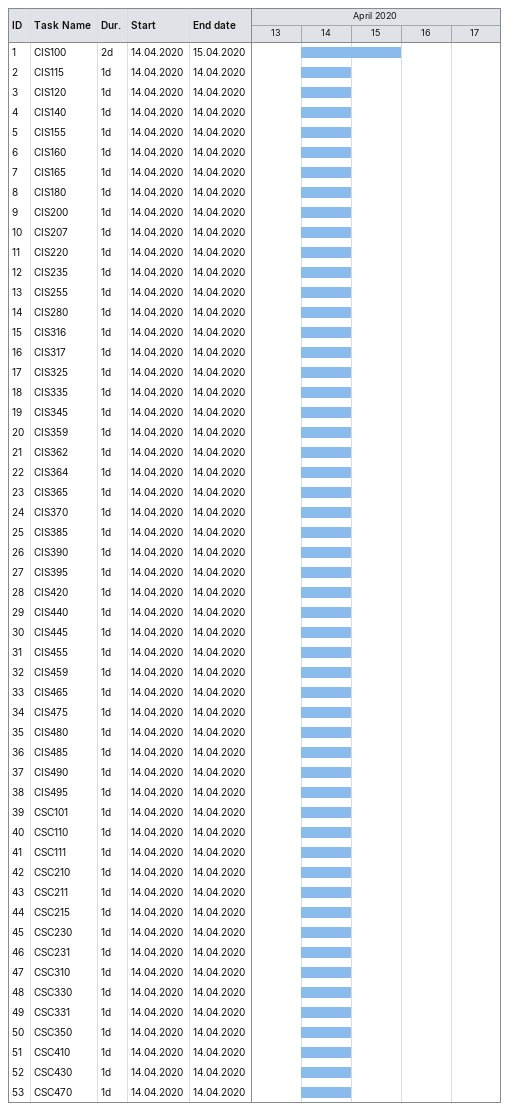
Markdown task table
| ID | Task | Duration | Start | Finish |
|---|---|---|---|---|
| 1 | CIS100 | 2d | 2020-04-14 | 2020-04-15 |
| 2 | CIS115 | 1d | 2020-04-14 | 2020-04-14 |
| 3 | CIS120 | 1d | 2020-04-14 | 2020-04-14 |
| 4 | CIS140 | 1d | 2020-04-14 | 2020-04-14 |
| 5 | CIS155 | 1d | 2020-04-14 | 2020-04-14 |
| 6 | CIS160 | 1d | 2020-04-14 | 2020-04-14 |
| 7 | CIS165 | 1d | 2020-04-14 | 2020-04-14 |
| 8 | CIS180 | 1d | 2020-04-14 | 2020-04-14 |
| 9 | CIS200 | 1d | 2020-04-14 | 2020-04-14 |
| 10 | CIS207 | 1d | 2020-04-14 | 2020-04-14 |
| 11 | CIS220 | 1d | 2020-04-14 | 2020-04-14 |
| 12 | CIS235 | 1d | 2020-04-14 | 2020-04-14 |
| 13 | CIS255 | 1d | 2020-04-14 | 2020-04-14 |
| 14 | CIS280 | 1d | 2020-04-14 | 2020-04-14 |
| 15 | CIS316 | 1d | 2020-04-14 | 2020-04-14 |
| 16 | CIS317 | 1d | 2020-04-14 | 2020-04-14 |
| 17 | CIS325 | 1d | 2020-04-14 | 2020-04-14 |
| 18 | CIS335 | 1d | 2020-04-14 | 2020-04-14 |
| 19 | CIS345 | 1d | 2020-04-14 | 2020-04-14 |
| 20 | CIS359 | 1d | 2020-04-14 | 2020-04-14 |
| 21 | CIS362 | 1d | 2020-04-14 | 2020-04-14 |
| 22 | CIS364 | 1d | 2020-04-14 | 2020-04-14 |
| 23 | CIS365 | 1d | 2020-04-14 | 2020-04-14 |
| 24 | CIS370 | 1d | 2020-04-14 | 2020-04-14 |
| 25 | CIS385 | 1d | 2020-04-14 | 2020-04-14 |
| 26 | CIS390 | 1d | 2020-04-14 | 2020-04-14 |
| 27 | CIS395 | 1d | 2020-04-14 | 2020-04-14 |
| 28 | CIS420 | 1d | 2020-04-14 | 2020-04-14 |
| 29 | CIS440 | 1d | 2020-04-14 | 2020-04-14 |
| 30 | CIS445 | 1d | 2020-04-14 | 2020-04-14 |
| 31 | CIS455 | 1d | 2020-04-14 | 2020-04-14 |
| 32 | CIS459 | 1d | 2020-04-14 | 2020-04-14 |
| 33 | CIS465 | 1d | 2020-04-14 | 2020-04-14 |
| 34 | CIS475 | 1d | 2020-04-14 | 2020-04-14 |
| 35 | CIS480 | 1d | 2020-04-14 | 2020-04-14 |
| 36 | CIS485 | 1d | 2020-04-14 | 2020-04-14 |
| 37 | CIS490 | 1d | 2020-04-14 | 2020-04-14 |
| 38 | CIS495 | 1d | 2020-04-14 | 2020-04-14 |
| 39 | CSC101 | 1d | 2020-04-14 | 2020-04-14 |
| 40 | CSC110 | 1d | 2020-04-14 | 2020-04-14 |
| 41 | CSC111 | 1d | 2020-04-14 | 2020-04-14 |
| 42 | CSC210 | 1d | 2020-04-14 | 2020-04-14 |
| 43 | CSC211 | 1d | 2020-04-14 | 2020-04-14 |
| 44 | CSC215 | 1d | 2020-04-14 | 2020-04-14 |
| 45 | CSC230 | 1d | 2020-04-14 | 2020-04-14 |
| 46 | CSC231 | 1d | 2020-04-14 | 2020-04-14 |
| 47 | CSC310 | 1d | 2020-04-14 | 2020-04-14 |
| 48 | CSC330 | 1d | 2020-04-14 | 2020-04-14 |
| 49 | CSC331 | 1d | 2020-04-14 | 2020-04-14 |
| 50 | CSC350 | 1d | 2020-04-14 | 2020-04-14 |
| 51 | CSC410 | 1d | 2020-04-14 | 2020-04-14 |
| 52 | CSC430 | 1d | 2020-04-14 | 2020-04-14 |
| 53 | CSC470 | 1d | 2020-04-14 | 2020-04-14 |
